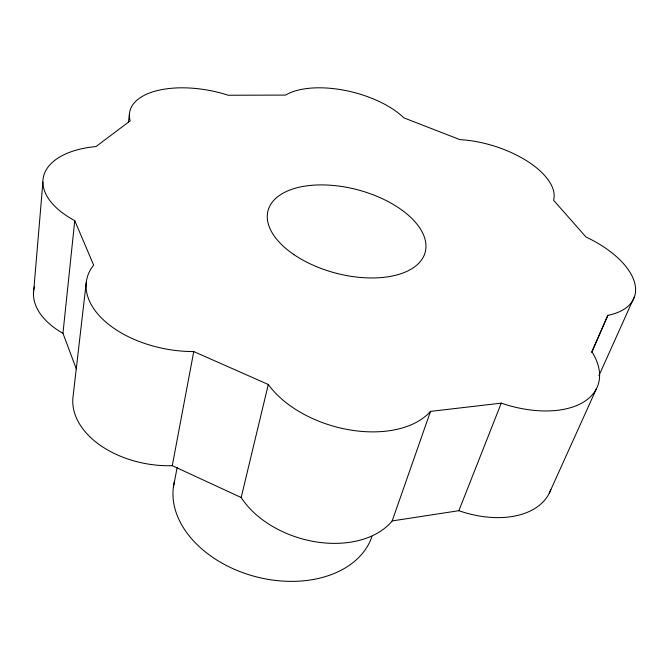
<?xml version="1.0" encoding="UTF-8"?>
<svg xmlns="http://www.w3.org/2000/svg" width="669" height="669" viewBox="0 0 669 669"><rect width="100%" height="100%" fill="white"/><g stroke="black" fill="none" stroke-linecap="round" stroke-linejoin="round"><path stroke-width="1" d="M33.45 293.95L42.883 182.11M76.467 369.363L62.953 333.313L74.752 220.619A83.525 44.02 9.1 0 1 43.786 175.495A83.525 44.02 9.1 0 1 96.002 146.561L130.196 120.846A75.321 36.469 11.2 0 1 228.213 95.241L285.655 95.082A71.332 33.341 14.2 0 1 403.867 117.853L459.854 139.62A73.172 34.746 17.3 0 1 553.581 200.265L586.044 237.06A80.163 40.7 19.9 0 1 607.845 315.35L591.956 351.835A88.768 50.108 20.4 0 1 582.231 402.847A88.768 50.108 20.4 0 1 501.248 403.148L430.518 411.385A93.3 56.99 16.1 0 1 350.138 429.958A93.3 56.99 16.1 0 1 268.302 384.474L193.751 351.576A91.21 53.537 10.2 0 1 105.903 322.124A91.21 53.537 10.2 0 1 93.66 265.141L74.752 220.619M86.234 282.619L72.963 397.436A84.963 55.678 9.3 0 0 172.284 465.683L241.183 497.51A86.736 59.031 16.4 0 0 316.437 541.949A86.736 59.031 16.4 0 0 392.168 520.934L458.867 510.69A82.856 52.333 21.5 0 0 550.855 489.449M128.381 122.469L129.443 114.19M172.284 465.683L193.751 351.576M173.43 486.881L177.151 467.472M241.183 497.51L268.302 384.474M392.168 520.934L430.518 411.385M458.867 510.69L501.248 403.148M591.597 352.421L607.845 315.35M598.889 375.735L634.563 296.359M549.249 493.237L596.522 388.572M62.953 333.313A78.273 46.362 8.1 0 1 33.534 291.893M33.768 289.853A78.273 46.362 8.1 0 1 34.403 286.842M371.905 536.714A102.566 72.035 14.8 0 1 253.551 576.109A102.566 72.035 14.8 0 1 174.408 481.722M293.875 254.571A81.292 43.075 14.8 0 0 424.338 254.83A81.292 43.075 14.8 0 0 321.638 184.903A81.292 43.075 14.8 0 0 293.875 254.571"/></g></svg>
